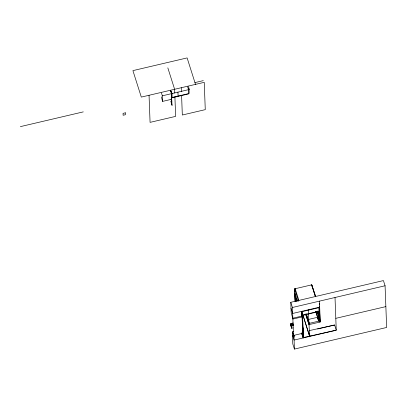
<?xml version="1.0" encoding="UTF-8"?>
<svg xmlns="http://www.w3.org/2000/svg" width="407" height="407" viewBox="0 0 407 407"><rect width="100%" height="100%" fill="white"/><g stroke="black" fill="none" stroke-linecap="round" stroke-linejoin="round"><path stroke-width="0.61" d="M290.7 323.606L290.776 325.554M302.737 330.179L302.406 330.255L302.523 332.417L302.854 332.336L302.772 330.204M194.907 82.606L203.291 80.642M20.35 126.638L83.282 111.884M170.513 90.802L171.454 93.671L171.668 99.272L162.556 101.404L162.342 95.808L189.031 89.55L189.179 93.457M188.695 93.569L172.151 97.446L172.166 97.766L172.003 93.544L170.787 90.736L171.998 93.544M171.612 97.894L188.706 93.885L188.548 89.662L187.632 86.783M295.106 301.322L294.632 288.853L311.726 284.849L315.735 296.617M296.021 301.099L296.031 298.55L296.871 301.2M302.365 316.834L292.862 319.057L291.158 312.184L290.781 302.299L383.43 280.581L385.073 285.765L386.65 327.467L294.424 349.084L292.781 343.9L292.323 331.853L293.656 334.844L292.297 331.858L293.533 331.568M302.986 333.206L293.483 335.434L292.424 307.478L385.073 285.765M302.33 311.579L318.869 307.702M335.017 297.497L336.253 330.184L303.698 337.484L303.708 337.81L302.457 315.104L319.002 311.223L319.754 322.1M301.923 315.547L319.017 311.538L318.854 307.316M292.831 318.213L302.335 315.985L303.164 337.937L301.47 332.86M290.664 323.55L293.228 322.949M308.084 320.797L308.038 319.536L317.119 317.409L318.747 320.843L318.203 320.975M318.274 318.503L318.233 317.491L319.098 317.287M290.725 324.15L293.045 323.606M290.903 324.72L293.228 324.176M319.892 319.215L318.595 319.52L318.559 318.508L319.424 318.305M291.046 325.173L293.371 324.628M290.746 325.631L293.315 325.03M293.167 327.859L291.397 328.271L291.158 325.554L293.523 325.005M293.086 325.625L291.31 326.043L291.158 325.554M309.366 323.341L318.757 321.138L318.386 311.233M335.806 318.34L385.861 306.608M317.592 328.988L334.61 325L336.253 330.184L294.083 340.069L292.44 334.89M309.071 330.662L334.61 325M188.278 88.853L189.031 89.55M319.312 305.972L319.678 307.127L292.653 313.461L291.01 308.282M315.333 296.555L311.726 284.849L315.511 296.769M318.595 316.804L320.238 321.988L309.015 324.618L309.661 336.416L303.093 315.72M316.895 311.538L318.406 316.295L318.218 311.365M318.233 317.491L318.559 318.508M318.274 318.416L318.595 319.52M315.72 311.304L318.559 320.248M315.735 311.599L318.569 320.543M306.298 313.822L309.681 324.72M306.339 314.255L309.686 324.801M305.637 313.975L309.01 324.623L308.262 309.803M305.626 314.168L309.025 324.872M298.936 300.549L295.182 288.726L295.197 289.107M309.193 333.104L310.109 335.984M294.632 288.853L298.417 300.778M302.889 314.804L309.656 336.416M298.387 301.119L298 299.908L298.046 301.073M301.704 312.739L302.457 315.104M301.709 313.008L302.472 315.42L302.315 311.197M297.431 301.109L294.78 292.76L295.268 301.592M295.93 298.575L296.769 301.226M303.073 327.767L303.749 331.674L303.378 330.509M301.704 333.333L303.164 337.937L301.735 311.33M290.781 302.299L292.424 307.478M195.518 84.386L187.123 57.916L132.911 70.625L141.305 97.09L204.238 82.341L205.27 109.641L182.326 115.018L181.583 95.335M188.456 86.594L189.367 89.474M167.826 67.867L174.623 89.281L174.766 93.066M171.235 99.201L171.79 100.951M171.077 99.12L171.815 101.455M170.782 101.195L172.013 105.072M161.431 92.928L162.342 95.808M161.416 96.825L162.556 101.404M317.928 310.867L318.747 320.843L318.177 311.441M311.726 284.849L311.828 286.096M171.601 97.578L172.044 105.576L171.276 102.737M319.449 301.144L320.238 321.988L319.337 307.204M319.292 303.439L319.332 304.451M318.493 318.299L318.528 319.22M301.791 311.319L301.974 316.926M296.031 298.55L296.103 300.442M294.749 288.828L294.872 291.977M294.943 293.864L295.228 301.424M293.905 335.337L294.424 349.084M291.31 326.002L291.397 328.271M181.293 87.719L181.436 91.529M177.951 92.15L178.098 96.052M174.908 96.846L175.646 116.377L150.076 122.37L149.048 95.279M171.484 93.666L171.693 99.262M291.056 324.73L291.097 326.684M290.888 324.191L290.929 326.144M125.351 112.82L123.046 113.36L123.118 115.252L125.422 114.713L125.351 112.82M316.799 313.039L316.702 312.642L316.834 314.011L316.799 313.039M293.94 337.037L293.874 335.343L293.94 337.037"/></g></svg>
